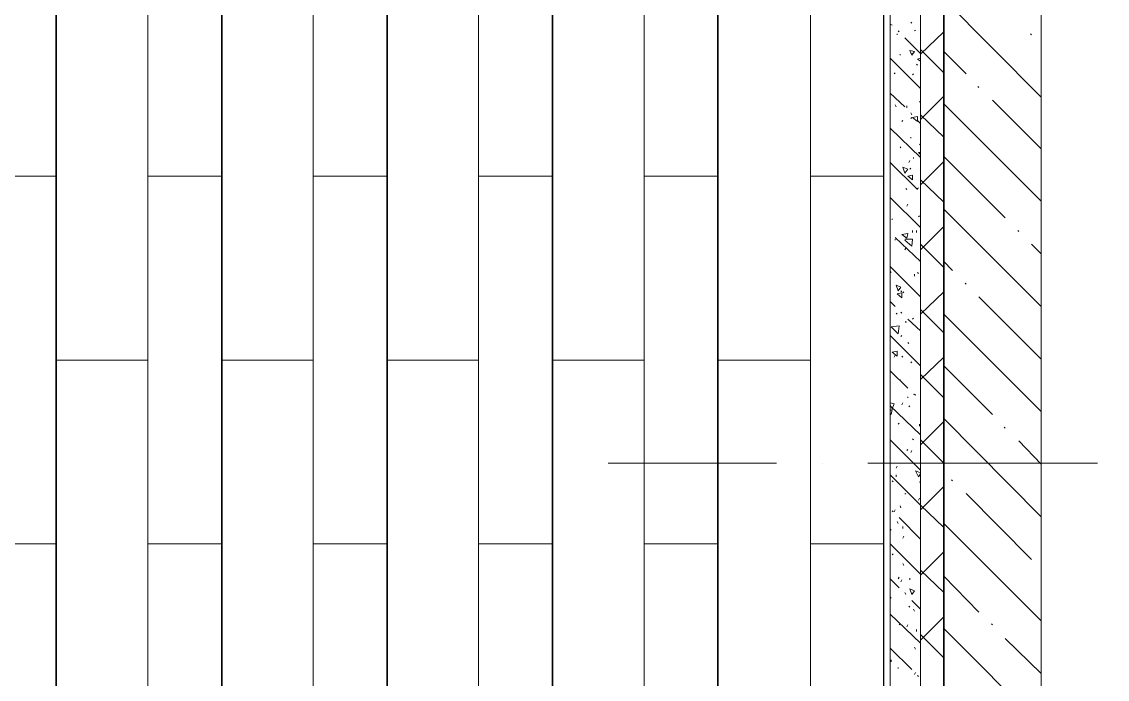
# Model space of a CAD drawing. Header units: millimetres. Extents: x -356862 to 418287, y 0 to 839748.
# Drawn here: x 38.3 to 40.159, y 25.258 to 26.384 of the extents above; entities that cross this region are included whole.
import ezdxf

# ---------------------------------------------------------------- set-up
doc = ezdxf.new("R2010")
doc.units = ezdxf.units.MM
doc.layers.add('PDF _Геометрия', color=7, linetype='Continuous', true_color=0xbababa)

msp = doc.modelspace()

# ---------------------------------------------------------------- linework, layer by layer
at = {"layer": 'PDF _Геометрия', "color": 7, "lineweight": 5}
msp.add_lwpolyline([(40.0458, 32.3228), (40.0458, 32.2545), (40.0458, 27.518), (39.9325, 27.4897), (40.1592, 27.433), (40.0458, 27.4047), (40.0458, 22.6682), (40.0458, 22.5999)], dxfattribs=at)
at = {"layer": 'PDF _Геометрия', "color": 7, "lineweight": 30}
msp.add_lwpolyline([(39.7758, 32.2545), (39.7758, 31.6912), (39.8792, 31.6912), (39.8792, 32.2545), (39.8792, 22.7532), (40.0458, 22.7532)], dxfattribs=at)
at = {"layer": 'PDF _Геометрия', "color": 7, "lineweight": 9}
for points in [[(39.4925, 22.9515), (39.4925, 30.1162), (39.5392, 30.1162), (39.7758, 30.1162), (39.7292, 30.1162), (39.6808, 30.1162), (39.6808, 31.5345)], [(39.7758, 23.2265), (39.7758, 25.7847), (39.7758, 27.1247), (39.7758, 25.4314), (39.7758, 24.4081), (39.7758, 25.4314), (39.7758, 25.8247), (39.7758, 29.7229), (39.7758, 30.1162), (39.7758, 31.5345)], [(39.7875, 31.5345), (39.7875, 22.9515)], [(39.8392, 31.5345), (39.8392, 22.9515)], [(39.7758, 31.2979), (39.7758, 28.9346), (39.7758, 28.778), (39.7758, 28.3846), (39.7758, 25.8247), (39.7758, 25.4314), (39.7758, 23.3832)], [(38.3592, 23.3832), (38.3592, 30.1162), (38.4059, 30.1162), (38.6426, 30.1162)], [(38.6426, 23.3832), (38.6426, 30.1162), (38.6892, 30.1162)], [(39.7758, 25.4314), (39.7758, 25.8247), (39.7758, 25.4314)], [(39.5925, 25.6281), (39.3042, 25.6281)], [(39.6708, 25.6281), (39.6708, 25.6281)], [(40.1425, 25.6281), (39.7492, 25.6281)]]:
    msp.add_lwpolyline(points, dxfattribs=at)
at = {"layer": 'PDF _Геометрия', "color": 7, "lineweight": 30}
msp.add_lwpolyline([(39.8792, 22.9515), (39.8792, 31.5345), (39.7758, 31.5345), (39.7758, 22.9515)], close=True, dxfattribs=at)
at = {"layer": 'PDF _Геометрия', "color": 19, "lineweight": 30, "true_color": 0x442a22}
for points in [[(38.0759, 23.3832), (38.0759, 30.1162), (38.3592, 30.1162), (38.3592, 23.3832)], [(38.3592, 23.3832), (38.3592, 30.1162), (38.6426, 30.1162), (38.6426, 23.3832)], [(38.6426, 23.3832), (38.6426, 30.1162), (38.9259, 30.1162), (38.9259, 23.3832)], [(38.9259, 23.3832), (38.9259, 30.1162), (39.2092, 30.1162), (39.2092, 23.3832)], [(39.2092, 23.3832), (39.2092, 30.1162), (39.4925, 30.1162), (39.4925, 23.3832)], [(39.4925, 23.3832), (39.4925, 30.1162), (39.7758, 30.1162), (39.7758, 23.3832)]]:
    msp.add_lwpolyline(points, close=True, dxfattribs=at)
at = {"layer": 'PDF _Геометрия', "color": 19, "lineweight": 5, "true_color": 0x442a22}
for points in [[(38.2326, 23.3832), (38.2326, 30.1162), (38.3592, 30.1162), (38.3592, 23.3832)], [(38.5159, 23.3832), (38.5159, 30.1162), (38.6426, 30.1162), (38.6426, 23.3832)], [(38.7992, 23.3832), (38.7992, 30.1162), (38.9259, 30.1162), (38.9259, 23.3832)], [(39.0825, 23.3832), (39.0825, 30.1162), (39.2092, 30.1162), (39.2092, 23.3832)], [(39.3659, 23.3832), (39.3659, 30.1162), (39.4925, 30.1162), (39.4925, 23.3832)], [(39.6508, 23.3832), (39.6508, 30.1162), (39.7758, 30.1162), (39.7758, 23.3832)]]:
    msp.add_lwpolyline(points, close=True, dxfattribs=at)
at = {"layer": 'PDF _Геометрия', "color": 7, "lineweight": 9}
for points in [[(38.9725, 30.1162), (38.9259, 30.1162), (38.9259, 22.9515), (38.9259, 30.1162), (38.9725, 30.1162), (39.2092, 30.1162)], [(39.2559, 30.1162), (39.2092, 30.1162), (39.2092, 22.9515), (39.2092, 30.1162), (39.2559, 30.1162), (39.4925, 30.1162)]]:
    msp.add_lwpolyline(points, close=True, dxfattribs=at)
at = {"layer": 'PDF _Геометрия', "color": 8, "lineweight": 9, "true_color": 0x808080}
for points in [[(40.0458, 26.2547), (39.8792, 26.4231)], [(39.7908, 26.3781), (39.7875, 26.3797)], [(39.8242, 26.3814), (39.8225, 26.3831)], [(39.7992, 26.3614), (39.7992, 26.3631)], [(39.8025, 26.3664), (39.8008, 26.3681)], [(39.8292, 26.3681), (39.8308, 26.3697)], [(39.8792, 26.3664), (39.8392, 26.3281)], [(40.0292, 26.3614), (40.0275, 26.3631)], [(39.8392, 26.3297), (39.8125, 26.3564)], [(39.8042, 26.3264), (39.8042, 26.3281)], [(39.8242, 26.3281), (39.8258, 26.3297)], [(39.8792, 26.2964), (39.8392, 26.3364)], [(39.9175, 26.2947), (39.8792, 26.3331)], [(39.8392, 26.2697), (39.7875, 26.3214)], [(39.8342, 26.3097), (39.8325, 26.3114)], [(39.8392, 26.3164), (39.8342, 26.3197), (39.8392, 26.3214)], [(39.7942, 26.2947), (39.7958, 26.2964)], [(39.8258, 26.2931), (39.8275, 26.2947)], [(39.9392, 26.2714), (39.9375, 26.2731)], [(39.8125, 26.2381), (39.7875, 26.2614)], [(39.8792, 26.2564), (39.8392, 26.2164)], [(40.0458, 26.1664), (39.9625, 26.2497)], [(39.7975, 26.2381), (39.7958, 26.2414)], [(39.8158, 26.2364), (39.8158, 26.2397)], [(39.8375, 26.2464), (39.8392, 26.2481)], [(40.0458, 26.0764), (39.8792, 26.2431)], [(39.8075, 26.2131), (39.8092, 26.2147)], [(39.8242, 26.2247), (39.8225, 26.2281)], [(39.8225, 26.2181), (39.8242, 26.2197)], [(39.8392, 26.2097), (39.8342, 26.2147)], [(39.8792, 26.1864), (39.8392, 26.2247)], [(39.8392, 26.1514), (39.7875, 26.2014)], [(39.8225, 26.1847), (39.8225, 26.1864)], [(39.8058, 26.1681), (39.8042, 26.1697)], [(39.8392, 26.1564), (39.8358, 26.1597), (39.8392, 26.1597)], [(39.8375, 26.1731), (39.8392, 26.1747)], [(39.8342, 26.0964), (39.7875, 26.1431)], [(39.8192, 26.1431), (39.8208, 26.1464)], [(39.8275, 26.1497), (39.8275, 26.1514)], [(39.8792, 26.1447), (39.8392, 26.1047)], [(39.9842, 26.0481), (39.8792, 26.1531)], [(39.8208, 26.1314), (39.8225, 26.1331)], [(39.8792, 26.0747), (39.8392, 26.1131)], [(39.8392, 26.0314), (39.7875, 26.0831)], [(39.8158, 26.0964), (39.8142, 26.0981)], [(39.8342, 26.0981), (39.8358, 26.0997)], [(39.8158, 26.0681), (39.8175, 26.0714)], [(39.7908, 26.0447), (39.7908, 26.0464)], [(39.8358, 26.0497), (39.8375, 26.0514)], [(39.8392, 26.0614), (39.8392, 26.0631)], [(40.0458, 25.8964), (39.8792, 26.0631)], [(39.8258, 26.0231), (39.8258, 26.0264)], [(39.8325, 26.0231), (39.8325, 26.0264)], [(39.8792, 26.0331), (39.8392, 25.9931)], [(40.0075, 26.0247), (40.0058, 26.0264)], [(39.8392, 25.9731), (39.7958, 26.0147)], [(39.7958, 26.0097), (39.7958, 26.0114)], [(39.8125, 26.0114), (39.8258, 26.0114), (39.8242, 25.9997), (39.8125, 26.0097)], [(39.8125, 25.9931), (39.8142, 25.9964)], [(39.8792, 25.9631), (39.8392, 26.0031)], [(40.0458, 25.9864), (40.0292, 26.0031)], [(39.8942, 25.9581), (39.8792, 25.9731)], [(39.8392, 25.9131), (39.7875, 25.9647)], [(39.7892, 25.9547), (39.7875, 25.9564)], [(39.8358, 25.9531), (39.8342, 25.9547)], [(39.8292, 25.9481), (39.8292, 25.9514)], [(39.9175, 25.9347), (39.9158, 25.9364)], [(39.8075, 25.9214), (39.8058, 25.9231)], [(39.8092, 25.9197), (39.8108, 25.9214)], [(39.8792, 25.9214), (39.8392, 25.8831)], [(39.7958, 25.8964), (39.7875, 25.9047)], [(40.0458, 25.8064), (39.9392, 25.9131)], [(39.7992, 25.8831), (39.7975, 25.8847)], [(39.8075, 25.8847), (39.8058, 25.8864)], [(39.8792, 25.8514), (39.8392, 25.8914)], [(40.0458, 25.7164), (39.8792, 25.8831)], [(39.8142, 25.8681), (39.8142, 25.8714)], [(39.8392, 25.8547), (39.8175, 25.8747)], [(39.8258, 25.8747), (39.8275, 25.8764)], [(39.8392, 25.7947), (39.7875, 25.8464)], [(39.8058, 25.8447), (39.8075, 25.8464)], [(39.8192, 25.8331), (39.8175, 25.8347)], [(39.7942, 25.8097), (39.7958, 25.8131)], [(39.8092, 25.8097), (39.8075, 25.8114)], [(39.8792, 25.8097), (39.8392, 25.7714)], [(39.8175, 25.7564), (39.7875, 25.7864)], [(39.8225, 25.7997), (39.8242, 25.8014)], [(39.9625, 25.7114), (39.8792, 25.7947)], [(39.8042, 25.7697), (39.8042, 25.7714)], [(39.8792, 25.7397), (39.8392, 25.7797)], [(39.7875, 25.7314), (39.7942, 25.7297), (39.7908, 25.7214), (39.7875, 25.7281)], [(39.8075, 25.7281), (39.8092, 25.7314)], [(39.8175, 25.7397), (39.8175, 25.7414)], [(39.8292, 25.7464), (39.8308, 25.7447), (39.8275, 25.7464)], [(39.8392, 25.6764), (39.7875, 25.7264)], [(39.7875, 25.7181), (39.7908, 25.7197), (39.7892, 25.7114), (39.7875, 25.7131)], [(39.8192, 25.7247), (39.8208, 25.7264)], [(39.8008, 25.6947), (39.8025, 25.6964)], [(39.8375, 25.6914), (39.8375, 25.6947)], [(39.8792, 25.6997), (39.8392, 25.6597)], [(40.0458, 25.5364), (39.8792, 25.7047)], [(39.9842, 25.6881), (39.9825, 25.6897)], [(39.8392, 25.6164), (39.7875, 25.6681)], [(39.8275, 25.6681), (39.8258, 25.6697)], [(39.8792, 25.6281), (39.8392, 25.6681)], [(40.0458, 25.6264), (40.0075, 25.6664)], [(39.8158, 25.6497), (39.8175, 25.6514)], [(39.8225, 25.6464), (39.8242, 25.6497)], [(39.7975, 25.6198), (39.7992, 25.6231)], [(39.8792, 25.5181), (39.8392, 25.5564), (39.7875, 25.6081)], [(39.7975, 25.6048), (39.7975, 25.6081)], [(39.8392, 25.6098), (39.8358, 25.6048), (39.8308, 25.6148), (39.8392, 25.6114)], [(39.8942, 25.5981), (39.8925, 25.5998)], [(39.7925, 25.5964), (39.7908, 25.5981)], [(39.8392, 25.5948), (39.8375, 25.5964)], [(39.8792, 25.5881), (39.8392, 25.5481)], [(39.8125, 25.5748), (39.8142, 25.5764)], [(39.8358, 25.5648), (39.8375, 25.5681)], [(40.0292, 25.4631), (39.9175, 25.5764)], [(39.7925, 25.5448), (39.7908, 25.5464)], [(39.7942, 25.5448), (39.7958, 25.5481)], [(39.8058, 25.5514), (39.8042, 25.5548)], [(39.8008, 25.5248), (39.7992, 25.5281)], [(39.8392, 25.4981), (39.8025, 25.5348)], [(40.0458, 25.3581), (39.8792, 25.5248)], [(39.7875, 25.5131), (39.7892, 25.5148)], [(39.8092, 25.5164), (39.8092, 25.5198)], [(39.8392, 25.4381), (39.7875, 25.4898)], [(39.8092, 25.4998), (39.8108, 25.5031)], [(39.7908, 25.4714), (39.7925, 25.4731)], [(39.8792, 25.4764), (39.8392, 25.4364)], [(39.8108, 25.4531), (39.8092, 25.4564)], [(39.8008, 25.4298), (39.8025, 25.4331)], [(39.8792, 25.4064), (39.8392, 25.4448)], [(39.9392, 25.3731), (39.8792, 25.4348)], [(39.8025, 25.4148), (39.7875, 25.4298)], [(39.8058, 25.4248), (39.8075, 25.4281)], [(39.8208, 25.4281), (39.8208, 25.4314)], [(39.7875, 25.3964), (39.7892, 25.3981)], [(39.8142, 25.4031), (39.8125, 25.4064)], [(39.8208, 25.3814), (39.8192, 25.3831)], [(39.8392, 25.3781), (39.8242, 25.3931)], [(39.8292, 25.3748), (39.8275, 25.3781)], [(39.8392, 25.3198), (39.7875, 25.3698)], [(39.8792, 25.3648), (39.8392, 25.3248)], [(39.8025, 25.3514), (39.8042, 25.3531)], [(39.8158, 25.3481), (39.8175, 25.3514)], [(39.8325, 25.3398), (39.8325, 25.3431)], [(40.0458, 25.1781), (39.8792, 25.3448)], [(39.9625, 25.3514), (39.9608, 25.3531)], [(39.8792, 25.2948), (39.8392, 25.3348)], [(40.0458, 25.2681), (39.9842, 25.3281)], [(39.8242, 25.2748), (39.7875, 25.3114)], [(39.8308, 25.3098), (39.8292, 25.3131)], [(39.7892, 25.2881), (39.7892, 25.2914)], [(39.8008, 25.2764), (39.8008, 25.2781)], [(39.8292, 25.2664), (39.8308, 25.2698)], [(39.8358, 25.2631), (39.8342, 25.2648)]]:
    msp.add_lwpolyline(points, dxfattribs=at)
for points in [[(39.8208, 26.3347), (39.8292, 26.3331), (39.8242, 26.3264)], [(39.8258, 26.2197), (39.8342, 26.2214), (39.8342, 26.2131)], [(39.8092, 26.1347), (39.8175, 26.1314), (39.8125, 26.1247)], [(39.8175, 26.1197), (39.8258, 26.1214), (39.8258, 26.1131)], [(39.8075, 26.0197), (39.8175, 26.0214), (39.8158, 26.0131)], [(39.7975, 25.9331), (39.8058, 25.9297), (39.8008, 25.9231)], [(39.7992, 25.9181), (39.8075, 25.9197), (39.8075, 25.9114)], [(39.8025, 25.8631), (39.8008, 25.8497), (39.7892, 25.8614)], [(39.7908, 25.8181), (39.7992, 25.8197), (39.7992, 25.8114)], [(39.8208, 25.4131), (39.8292, 25.4098), (39.8242, 25.4031)]]:
    msp.add_lwpolyline(points, close=True, dxfattribs=at)
at = {"layer": 'PDF _Геометрия', "color": 19, "lineweight": 5, "true_color": 0x442a22}
for points in [[(38.3592, 26.1197), (38.2326, 26.1197)], [(38.6426, 26.1197), (38.5159, 26.1197)], [(38.9259, 26.1197), (38.7992, 26.1197)], [(39.2092, 26.1197), (39.0825, 26.1197)], [(39.4925, 26.1197), (39.3659, 26.1197)], [(39.7758, 26.1197), (39.6508, 26.1197)], [(38.5159, 25.8047), (38.3592, 25.8047)], [(38.7992, 25.8047), (38.6426, 25.8047)], [(39.0825, 25.8047), (38.9259, 25.8047)], [(39.3659, 25.8047), (39.2092, 25.8047)], [(39.6508, 25.8047), (39.4925, 25.8047)], [(38.3592, 25.4898), (38.2326, 25.4898)], [(38.6426, 25.4898), (38.5159, 25.4898)], [(38.9259, 25.4898), (38.7992, 25.4898)], [(39.2092, 25.4898), (39.0825, 25.4898)], [(39.4925, 25.4898), (39.3659, 25.4898)], [(39.7758, 25.4898), (39.6508, 25.4898)]]:
    msp.add_lwpolyline(points, dxfattribs=at)

doc.saveas('drawing.dxf')
